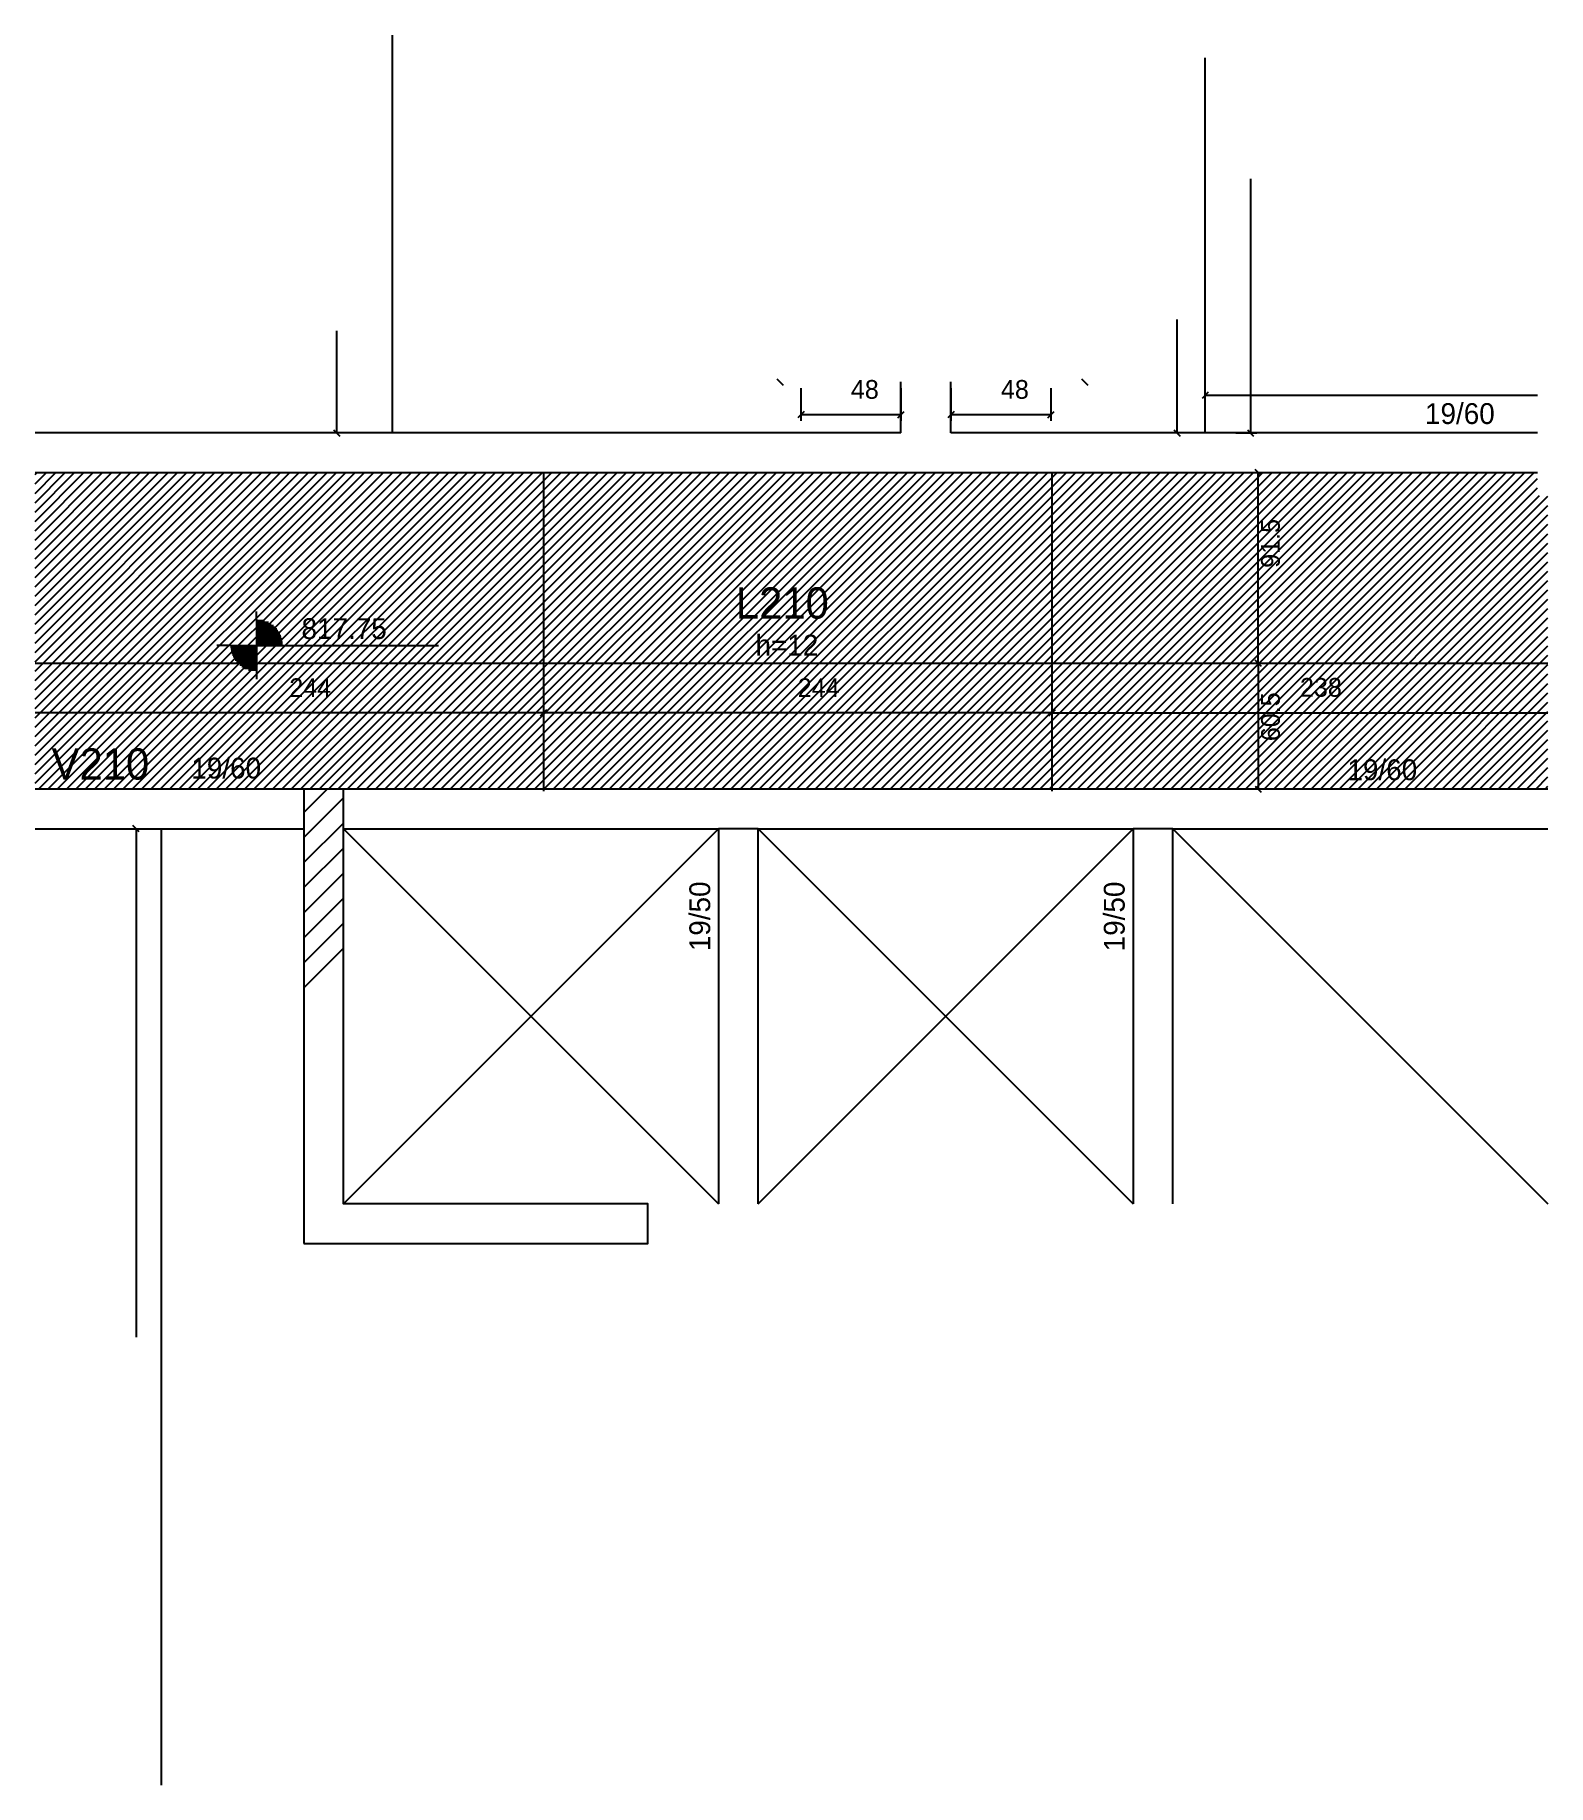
# Model space of a CAD drawing. Header units: metres. Extents: x 5378 to 6104, y 1701 to 2541.
import ezdxf

# ---------------------------------------------------------------- set-up
doc = ezdxf.new("R2010")
doc.units = ezdxf.units.M
for name, color, linetype in [('1', 7, 'Continuous'), ('3', 7, 'Continuous'), ('4', 7, 'Continuous'), ('7', 7, 'Continuous'), ('Painéis', 7, 'Continuous'), ('REAPROVEITAMENTO', 7, 'Continuous')]:
    doc.layers.add(name, color=color, linetype=linetype)

msp = doc.modelspace()

# ---------------------------------------------------------------- hatches: boundary and pattern name
at = {"layer": 'REAPROVEITAMENTO'}
h = msp.add_hatch(dxfattribs=at)
h.set_pattern_fill('ANSI31')
h.paths.add_polyline_path([(6104.36, 2319.58), (6099.36, 2319.58), (6099.36, 2330.58), (5378.36, 2330.58), (5378.36, 2178.58), (6104.36, 2178.58), (6104.36, 2319.58)])

# ---------------------------------------------------------------- linework, layer by layer
at = {"layer": '1', "color": 1, "lineweight": 25}
for p, q in [((5526.36, 1979.58), (5706.36, 2159.58)), ((5526.36, 2159.58), (5706.36, 1979.58)), ((5526.36, 1979.58), (5706.36, 2159.58)), ((5526.36, 2159.58), (5706.36, 1979.58)), ((5725.36, 1979.58), (5905.36, 2159.58)), ((5725.36, 2159.58), (5905.36, 1979.58)), ((5725.36, 1979.58), (5905.36, 2159.58)), ((5725.36, 2159.58), (5905.36, 1979.58)), ((5924.36, 2159.58), (6104.36, 1979.58)), ((5924.36, 2159.58), (6104.36, 1979.58))]:
    msp.add_line(p, q, dxfattribs=at)
at = {"layer": '3', "color": 3, "lineweight": 25}
for p, q in [((5793.86, 2349.58), (5793.86, 2374.08)), ((5817.86, 2349.58), (5817.86, 2374.08)), ((5484.68, 2260.1), (5484.68, 2263.86)), ((5484.68, 2260.1), (5484.68, 2235.1)), ((5484.68, 2259.49), (5488.53, 2259.49)), ((5484.68, 2258.7), (5490.43, 2258.7)), ((5484.68, 2257.9), (5491.75, 2257.9)), ((5484.68, 2257.11), (5492.79, 2257.11)), ((5484.68, 2256.32), (5493.64, 2256.32)), ((5484.68, 2255.52), (5494.35, 2255.52)), ((5484.68, 2254.73), (5494.94, 2254.73)), ((5484.68, 2253.94), (5495.45, 2253.94)), ((5484.68, 2253.15), (5495.88, 2253.15)), ((5484.68, 2252.35), (5496.24, 2252.35)), ((5484.68, 2251.56), (5496.54, 2251.56)), ((5472.18, 2247.6), (5465.55, 2247.6)), ((5472.18, 2247.6), (5497.18, 2247.6)), ((5484.68, 2246.8), (5472.18, 2246.8)), ((5484.68, 2246.01), (5472.28, 2246.01)), ((5484.68, 2245.22), (5472.41, 2245.22)), ((5484.68, 2244.42), (5472.59, 2244.42)), ((5484.68, 2243.63), (5472.83, 2243.63)), ((5484.68, 2242.84), (5473.12, 2242.84)), ((5484.68, 2250.77), (5496.77, 2250.77)), ((5484.68, 2249.97), (5496.95, 2249.97)), ((5484.68, 2249.18), (5497.08, 2249.18)), ((5484.68, 2248.39), (5497.18, 2248.39)), ((5497.18, 2247.6), (5571.96, 2247.6)), ((5484.68, 2242.05), (5473.48, 2242.05)), ((5484.68, 2241.25), (5473.91, 2241.25)), ((5484.68, 2240.46), (5474.42, 2240.46)), ((5484.68, 2239.67), (5475.02, 2239.67)), ((5484.68, 2238.87), (5475.73, 2238.87)), ((5484.68, 2238.08), (5476.57, 2238.08)), ((5484.68, 2237.29), (5477.61, 2237.29)), ((5484.68, 2236.5), (5478.93, 2236.5)), ((5484.68, 2235.7), (5480.83, 2235.7)), ((5484.68, 2235.1), (5484.68, 2231.41)), ((5507.36, 2167.38), (5518.57, 2178.58)), ((5507.36, 2155.36), (5526.36, 2174.36)), ((5507.36, 2143.34), (5526.36, 2162.34)), ((5507.36, 2131.32), (5526.36, 2150.32)), ((5507.36, 2119.3), (5526.36, 2138.3)), ((5507.36, 2107.27), (5526.36, 2126.27)), ((5507.36, 2095.25), (5526.36, 2114.25)), ((5507.36, 2083.23), (5526.36, 2102.23))]:
    msp.add_line(p, q, dxfattribs=at)
for points in [[(5793.86, 2349.58), (5378.36, 2349.58)], [(6099.36, 2349.58), (5817.86, 2349.58)], [(5378.36, 2330.58), (5820.86, 2330.58)], [(5820.86, 2330.58), (6099.36, 2330.58)], [(5507.36, 2178.58), (5378.36, 2178.58)], [(5715.86, 2178.58), (5526.36, 2178.58)], [(5914.86, 2178.58), (5715.86, 2178.58)], [(6104.36, 2178.58), (5914.86, 2178.58)], [(5378.36, 2159.58), (5507.36, 2159.58)], [(5526.36, 2159.58), (5706.36, 2159.58)], [(5706.36, 2159.58), (5706.36, 1979.58)], [(5725.36, 2159.58), (5706.36, 2159.58)], [(5725.36, 2159.58), (5905.36, 2159.58)], [(5725.36, 1979.58), (5725.36, 2159.58)], [(5905.36, 2159.58), (5905.36, 1979.58)], [(5924.36, 2159.58), (5905.36, 2159.58)], [(5924.36, 2159.58), (6104.36, 2159.58)], [(5924.36, 1979.58), (5924.36, 2159.58)]]:
    msp.add_lwpolyline(points, dxfattribs=at)
at = {"layer": '7', "color": 7, "lineweight": 25}
msp.add_lwpolyline([(5507.36, 1960.58), (5672.36, 1960.58), (5672.36, 1979.58), (5526.36, 1979.58), (5526.36, 2178.58), (5507.36, 2178.58), (5507.36, 1960.58)], dxfattribs=at)
at = {"layer": 'Painéis', "color": 200, "lineweight": 25}
for p, q in [((5549.86, 2349.58), (5549.86, 2540.58)), ((5939.86, 2349.58), (5939.86, 2529.55)), ((5622.36, 2330.58), (5622.36, 2177.66)), ((5866.36, 2330.58), (5866.36, 2177.66)), ((5378.36, 2239.08), (6104.36, 2239.08)), ((5438.86, 2159.58), (5438.86, 1700.58))]:
    msp.add_line(p, q, dxfattribs=at)
at = {"layer": 'Painéis', "color": 4, "lineweight": 25}
for p, q in [((5961.61, 2471.58), (5961.61, 2349.58)), ((5926.38, 2349.58), (5926.38, 2404.08)), ((5523.11, 2398.58), (5523.11, 2349.58)), ((5745.86, 2371.08), (5745.86, 2355.38)), ((5793.86, 2371.08), (5793.86, 2355.38)), ((5817.86, 2371.08), (5817.86, 2355.38)), ((5865.86, 2371.08), (5865.86, 2355.38)), ((5939.86, 2352.58), (5939.86, 2370.59)), ((6099.36, 2367.59), (5939.86, 2367.59)), ((5745.86, 2358.38), (5793.86, 2358.38)), ((5817.86, 2358.38), (5865.86, 2358.38)), ((5521.27, 2349.58), (5520.11, 2349.58)), ((5954.64, 2349.58), (5964.61, 2349.58)), ((5965.3, 2239.08), (5965.3, 2330.58)), ((5965.3, 2239.08), (5965.3, 2178.58)), ((5622.36, 2215.24), (5378.36, 2215.24)), ((5866.36, 2215.24), (5622.36, 2215.24)), ((5866.36, 2215.24), (6104.36, 2215.24)), ((5426.85, 2159.58), (5426.85, 1915.58))]:
    msp.add_line(p, q, dxfattribs=at)
at = {"layer": 'Painéis', "color": 0, "lineweight": 25}
for p, q in [((5734.37, 2375.58), (5737.37, 2372.58)), ((5880.54, 2375.58), (5883.54, 2372.58)), ((5941.36, 2369.09), (5938.36, 2366.09)), ((5747.36, 2359.88), (5744.36, 2356.88)), ((5792.36, 2356.88), (5795.36, 2359.88)), ((5819.36, 2359.88), (5816.36, 2356.88)), ((5864.36, 2356.88), (5867.36, 2359.88)), ((5521.61, 2351.08), (5524.61, 2348.08)), ((5924.88, 2351.08), (5927.88, 2348.08)), ((5960.11, 2351.08), (5963.11, 2348.08)), ((5966.8, 2329.08), (5963.8, 2332.08)), ((5963.8, 2240.58), (5966.8, 2237.58)), ((5966.8, 2237.58), (5963.8, 2240.58)), ((5623.86, 2216.74), (5620.86, 2213.74)), ((5620.86, 2213.74), (5623.86, 2216.74)), ((5864.86, 2213.74), (5867.86, 2216.74)), ((5867.86, 2216.74), (5864.86, 2213.74)), ((5963.8, 2180.08), (5966.8, 2177.08)), ((5428.35, 2158.08), (5425.35, 2161.08))]:
    msp.add_line(p, q, dxfattribs=at)

# ---------------------------------------------------------------- texts
at = {"layer": '3', "color": 3, "lineweight": 25}
for s, p in [('19/60', (6045.35, 2353.86)), ('817.75', (5506.24, 2250.65)), ('h=12', (5724.1, 2242.72)), ('19/60', (5453.37, 2183.7)), ('19/60', (6008.15, 2182.9))]:
    msp.add_text(s, height=10, dxfattribs=at).set_placement(p)
for p in [(5702.35, 2100.82), (5901.24, 2100.75)]:
    msp.add_text('19/50', height=10, rotation=90, dxfattribs=at).set_placement(p)
at = {"layer": '4', "color": 4, "lineweight": 25}
for s, p in [('L210', (5714.65, 2260.45)), ('V210', (5386.33, 2183.19))]:
    msp.add_text(s, height=15, dxfattribs=at).set_placement(p)
at = {"layer": 'Painéis', "color": 240, "lineweight": 25}
for s, p in [('48', (5769.86, 2365.97)), ('48', (5841.86, 2365.97)), ('244', (5500.36, 2222.8)), ('244', (5744.36, 2222.8)), ('238', (5985.36, 2222.96))]:
    msp.add_text(s, height=9, dxfattribs=at).set_placement(p)
for s, p in [('91.5', (5975.67, 2284.83)), ('60.5', (5975.7, 2201.63))]:
    msp.add_text(s, height=9, rotation=90, dxfattribs=at).set_placement(p)

doc.saveas('drawing.dxf')
